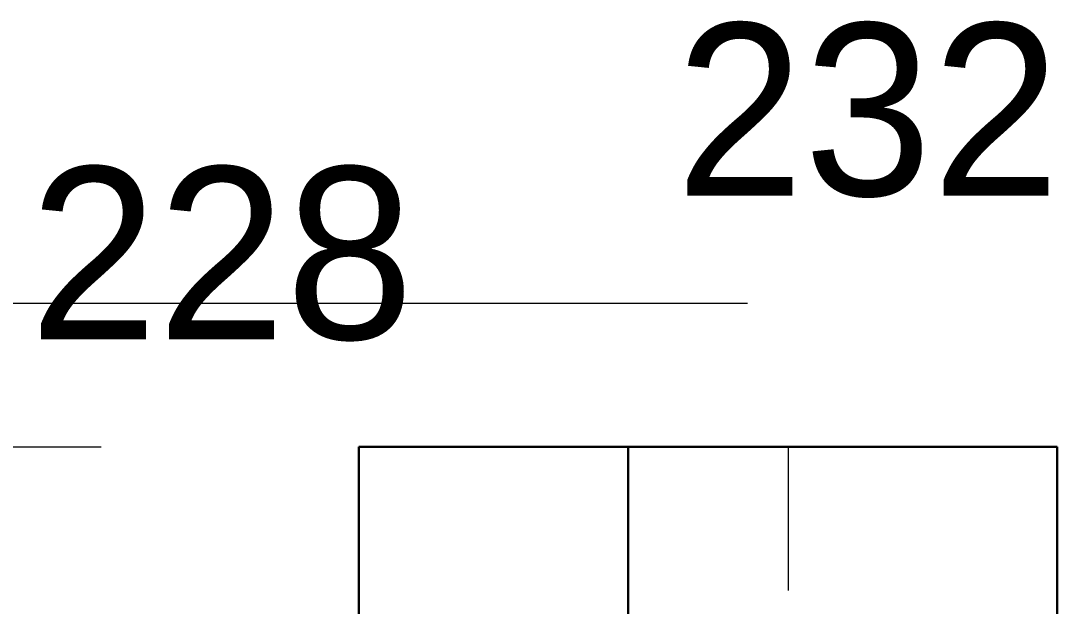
# Model space of a CAD drawing. Header units: millimetres. Extents: x 7 to 631, y -50 to 413.
# Drawn here: x 260.88 to 275.32, y 221.78 to 229.94 of the extents above; entities that cross this region are included whole.
import ezdxf

# ---------------------------------------------------------------- set-up
doc = ezdxf.new("R2010")
doc.units = ezdxf.units.MM
doc.linetypes.add('DASHED_STD', pattern=[3, 2, -1])
for name, color, linetype, lineweight in [('DIM', 7, 'Continuous', 15), ('HIDDEN', 7, 'DASHED_STD', 13), ('NOTES', 7, 'Continuous', 18), ('VISIBLE', 7, 'Continuous', 30)]:
    doc.layers.add(name, color=color, linetype=linetype, lineweight=lineweight)

msp = doc.modelspace()

# ---------------------------------------------------------------- linework, layer by layer
at = {"layer": 'DIM'}
for p, q in [((220, 226), (271, 226)), ((220, 224), (262, 224))]:
    msp.add_line(p, q, dxfattribs=at)
at = {"layer": 'HIDDEN'}
for points in [[(271.5654, 224), (265.590275, 224)], [(275.3154, 224), (271.5654, 224)], [(271.5654, 224), (271.5654, 219.25)]]:
    msp.add_lwpolyline(points, dxfattribs=at)
at = {"layer": 'VISIBLE'}
for points in [[(265.590275, 224), (265.834835, 224), (266.08304, 224), (266.334875, 224), (266.59033, 224), (266.84938, 224), (267.112015, 224), (267.37822, 224), (267.64798, 224), (267.92128, 224), (268.1981, 224), (268.478425, 224), (268.76224, 224), (269.04953, 224), (269.340275, 224)], [(265.590275, 216), (265.590275, 224)], [(269.340275, 224), (275.3154, 224)], [(269.340275, 224), (269.340275, 216)], [(275.3154, 224), (275.3154, 219.25)]]:
    msp.add_lwpolyline(points, dxfattribs=at)

# ---------------------------------------------------------------- texts
at = {"layer": 'NOTES'}
for s, p in [('232', (270, 227.5)), ('228', (261, 225.5))]:
    msp.add_text(s, height=2.4, dxfattribs=at).set_placement(p)

doc.saveas('drawing.dxf')
